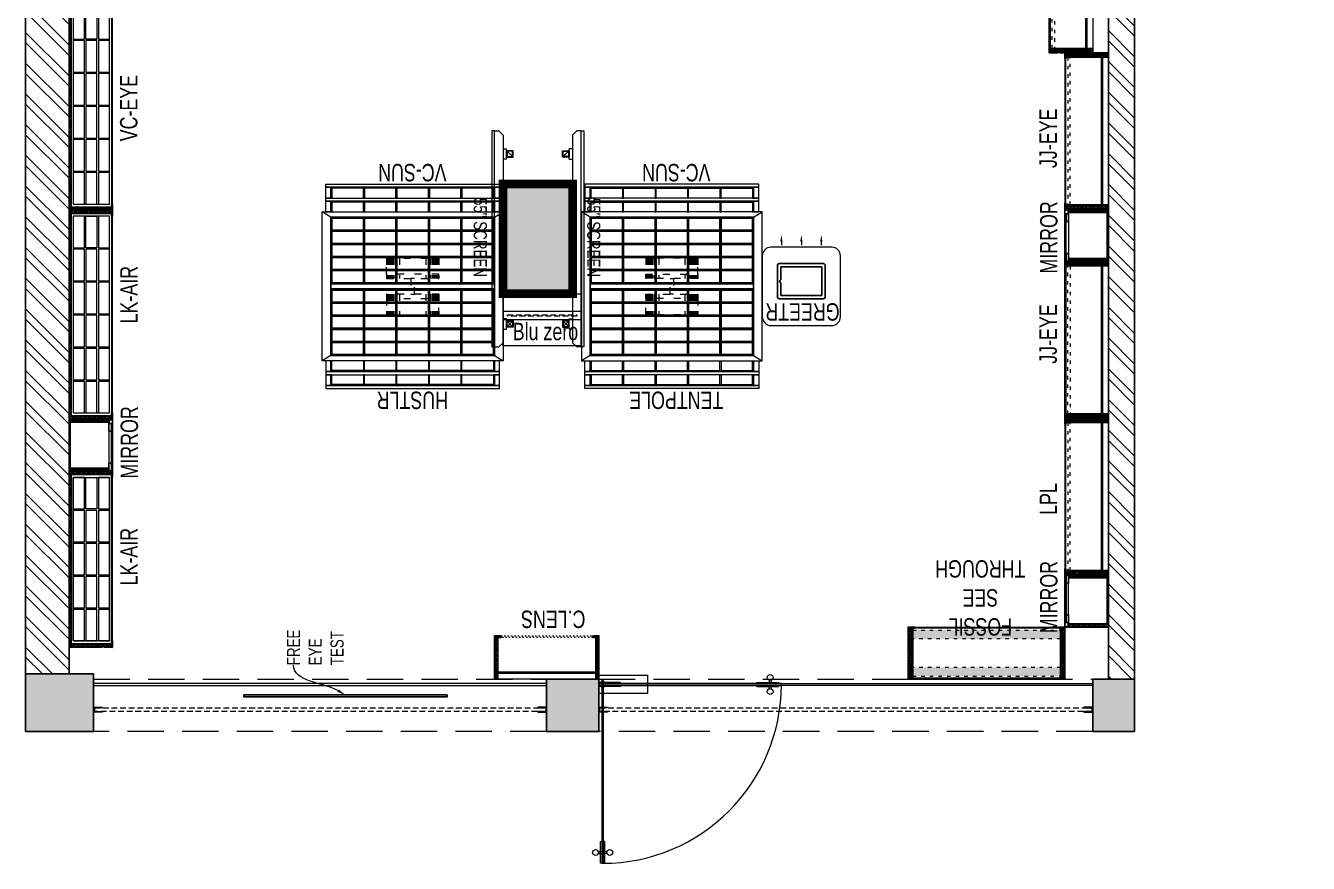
# Model space of a CAD drawing. Header units: feet. Extents: x 9895686 to 9903211, y -6853034 to -6842446.
# Drawn here: x 9895686 to 9903061, y -6853034 to -6848220 of the extents above; entities that cross this region are included whole.
import ezdxf
from ezdxf import colors
from ezdxf.entities.mleader import LeaderData, LeaderLine
from ezdxf.math import Vec2, Vec3

# ---------------------------------------------------------------- set-up
doc = ezdxf.new("R2010")
doc.units = ezdxf.units.FT
doc.header["$LTSCALE"] = 33
doc.header["$MEASUREMENT"] = 0
for name, pattern in [('ACAD_ISO03W100', [30, 12, -18]), ('D10_DASHED', [0.75, 0.5, -0.25]), ('HIDDEN', [9.525, 6.35, -3.175]), ('HIDDENX2', [0.75, 0.5, -0.25])]:
    doc.linetypes.add(name, pattern=pattern)
for name, color, linetype, lineweight in [('A-Glazing', 4, 'Continuous', 20), ('A-shutter', 8, 'Continuous', 18), ('A-WALL HATCH', 251, 'Continuous', 5), ('beam', 90, 'Continuous', 9), ('column hatch', 5, 'Continuous', 0), ('Glazing', 141, 'Continuous', 15), ('HIDDEN LINE', 177, 'Continuous', 0), ('LENS-DIM', 252, 'Continuous', 5), ('LENS-FURNITURE', 13, 'Continuous', 9), ('LENS-TEXT', 31, 'Continuous', 5), ('LENS_DIMENSION', 193, 'Continuous', 0), ('LENS_TEXT', 31, 'Continuous', 5), ('LK-EQPMT', 3, 'Continuous', 18), ('LK-FF&E FLOOR', 1, 'Continuous', 9), ('LK-FF&E WALL', 1, 'Continuous', 9), ('LK-IT', 3, 'Continuous', 18), ('LK-MIRROR', 133, 'Continuous', 13), ('LN-ELEVATION-1', 81, 'Continuous', 25), ('LN-ELEVATION-2', 103, 'Continuous', 20), ('LN-ELEVATION-3', 125, 'Continuous', 18), ('LN-ELEVATION-4', 145, 'Continuous', 13), ('LN-ELEVATION-5', 167, 'Continuous', 5), ('LN-HATCH', 251, 'Continuous', 0), ('PLANO-TXT', 252, 'Continuous', 5), ('rolling shutter', 1, 'Continuous', 5)]:
    doc.layers.add(name, color=color, linetype=linetype, lineweight=lineweight)
doc.layers.add('A-WALL', color=1, linetype='Continuous')
doc.layers.add('column', color=10, linetype='Continuous')
doc.styles.add('LK TXT', font='GILC____.TTF', dxfattribs={"height": 100})
doc.styles.get("Standard").update_dxf_attribs({"font": 'GILC____.TTF'})
pattern_1 = [(45, (7858558.917, 3503823.203), (-4.4901280605, 4.4901280605), [])]
pattern_2 = [(45, (3990327.2935, 1709214.6916), (-4.4901280605, 4.4901280605), [])]
pattern_3 = [(45, (7858054.0837, 3504049.203), (-4.4901280605, 4.4901280605), [])]
pattern_4 = [(45, (4208834.247, 1706614.74), (-4.4901280605, 4.4901280605), [])]
pattern_5 = [(45, (4209134.247, 1706614.74), (-4.4901280605, 4.4901280605), [])]
pattern_6 = [(45, (-583719.1914, 43520.887), (3.31456304, 12.1533978), [15.625, -3.125, 0, -3.125])]
pattern_7 = [(45, (-584019.1914, 43520.887), (3.31456304, 12.1533978), [15.625, -3.125, 0, -3.125])]

# ---------------------------------------------------------------- blocks, each defined once
blk = doc.blocks.new('*U44')
at = {"layer": 'A-shutter', "color": 5, "ltscale": 10}
for points in [[(41037660.4, -1561539.2), (41037660.4, -1561544.2), (41037615.4, -1561544.2), (41037615.4, -1561564.2), (41037660.4, -1561564.2), (41037660.4, -1561569.2), (41037610.4, -1561569.2), (41037610.4, -1561539.2)], [(41040400.4, -1561539.2), (41040400.4, -1561544.2), (41040445.4, -1561544.2), (41040445.4, -1561564.2), (41040400.4, -1561564.2), (41040400.4, -1561569.2), (41040450.4, -1561569.2), (41040450.4, -1561539.2)]]:
    blk.add_lwpolyline(points, close=True, dxfattribs=at)
at = {"layer": 'A-shutter', "color": 5, "linetype": 'HIDDENX2', "ltscale": 2}
blk.add_lwpolyline([(41037615.4, -1561544.2), (41037615.4, -1561564.2), (41040445.4, -1561564.2), (41040445.4, -1561544.2)], close=True, dxfattribs=at)
blk = doc.blocks.new('*U45')
at = {"layer": 'A-shutter', "color": 5, "ltscale": 10}
for points in [[(41037660.4, -1561539.2), (41037660.4, -1561544.2), (41037615.4, -1561544.2), (41037615.4, -1561564.2), (41037660.4, -1561564.2), (41037660.4, -1561569.2), (41037610.4, -1561569.2), (41037610.4, -1561539.2)], [(41040165.4, -1561539.2), (41040165.4, -1561544.2), (41040210.4, -1561544.2), (41040210.4, -1561564.2), (41040165.4, -1561564.2), (41040165.4, -1561569.2), (41040215.4, -1561569.2), (41040215.4, -1561539.2)]]:
    blk.add_lwpolyline(points, close=True, dxfattribs=at)
at = {"layer": 'A-shutter', "color": 5, "linetype": 'HIDDENX2', "ltscale": 2}
blk.add_lwpolyline([(41037615.4, -1561544.2), (41037615.4, -1561564.2), (41040210.4, -1561564.2), (41040210.4, -1561544.2)], close=True, dxfattribs=at)
blk = doc.blocks.new('A$Ca0fa8df8')
at = {"layer": 'A-WALL HATCH'}
h = blk.add_hatch(dxfattribs=at)
h.set_pattern_fill('ANSI32', color=256, scale=333)
h.set_pattern_definition([(45, (-4295573.61, 5466910.07), (-88.2999593, 88.2999593), []), (45, (-4295514.74, 5466910.07), (-88.2999593, 88.2999593), [])])
h.paths.add_polyline_path([(-9500, 7525), (-1015, 7525), (-1015, 4530), (-1265, 4530), (-1265, 7275), (-9500, 7275)])
h = blk.add_hatch(dxfattribs=at)
h.set_pattern_fill('ANSI32', color=256, scale=333)
h.set_pattern_definition([(45, (-4280107.18, 6016184.15), (-88.2999593, 88.2999593), []), (45, (-4280048.31, 6016184.15), (-88.2999593, 88.2999593), [])])
h.paths.add_polyline_path([(-9530, 1300), (-9530, 1150), (-5150, 1150), (-5150, 1300)])
at = {"layer": 'column hatch'}
h = blk.add_hatch(color=251, dxfattribs=at)
h.dxf.hatch_style = 1
h.paths.add_polyline_path([(-9500, 7135), (-9500, 7525), (-9830, 7525), (-9830, 7135)])
h.paths.add_polyline_path([(-6685, 4380), (-6685, 4780), (-7315, 4780), (-7315, 4630), (-7315, 4380)])
h.paths.add_polyline_path([(-3990, 4380), (-3990, 4770), (-4620, 4770), (-4620, 4380)])
h = blk.add_hatch(color=251, dxfattribs=at)
h.dxf.hatch_style = 1
h.paths.add_polyline_path([(-9830, 4230), (-9830, 4530), (-9530, 4530), (-9530, 4230)])
h = blk.add_hatch(color=251, dxfattribs=at)
h.dxf.hatch_style = 1
h.paths.add_polyline_path([(-9530, 1390), (-9530, 1150), (-9830, 1150), (-9830, 1390)])
at = {"layer": 'A-WALL'}
for points in [[(-9500, 7525), (-1015, 7525), (-1015, 4530), (-1265, 4530), (-1265, 7275), (-9500, 7275)], [(-9530, 1300), (-9530, 1150), (-5150, 1150), (-5150, 1300)]]:
    blk.add_lwpolyline(points, close=True, dxfattribs=at)
blk.add_lwpolyline([(-9830, 1390), (-9530, 1390), (-9530, 1300), (-5150, 1300), (-5150, 1390), (-4620, 1390), (-4620, 1300), (-1220, 1300), (-1220, 150)], dxfattribs=at)
at = {"layer": 'beam', "linetype": 'HIDDEN'}
for points in [[(-9530, 4530), (-9830, 4530), (-9830, 7135), (-9530, 7135)], [(-9530, 1390), (-9830, 1390), (-9830, 4230), (-9530, 4230)]]:
    blk.add_lwpolyline(points, close=True, dxfattribs=at)
at = {"layer": 'column'}
for points in [[(-9830, 7525), (-9500, 7525), (-9500, 7135), (-9830, 7135)], [(-6685, 4380), (-7315, 4380), (-7315, 4780), (-6685, 4780)], [(-9830, 4230), (-9830, 4530), (-9530, 4530), (-9530, 4230)], [(-9530, 1390), (-9530, 1150), (-9830, 1150), (-9830, 1390)]]:
    blk.add_lwpolyline(points, close=True, dxfattribs=at)
at = {"layer": 'rolling shutter', "color": 2, "xscale": -1, "rotation": 269.9999999999481}
for name, p in [('*U45', (1551849.2, -41033080.4)), ('*U44', (1551849.2, -41036220.4))]:
    blk.add_blockref(name, p, dxfattribs=at)
blk = doc.blocks.new('VC HD 1010')
at = {"layer": 'LN-HATCH', "ltscale": 0.5}
h = blk.add_hatch(dxfattribs=at)
h.set_pattern_fill('ANSI31', color=256, scale=2)
h.set_pattern_definition([(45, (3761554.586, 1795022.936), (-4.490128061, 4.490128061), [])])
h.paths.add_polyline_path([(-505.2, 24), (-505.2, -166), (-499.2, -166), (-499.2, -176), (-505.2, -176), (-505.2, -220), (-487.2, -220), (-487.2, 24)])
h = blk.add_hatch(dxfattribs=at)
h.set_pattern_fill('ANSI31', color=256, scale=2)
h.set_pattern_definition(pattern_1)
h.paths.add_polyline_path([(504.8, 24), (504.8, -166), (498.8, -166), (498.8, -176), (504.8, -176), (504.8, -220), (486.8, -220), (486.8, 24)])
h = blk.add_hatch(dxfattribs=at)
h.set_pattern_fill('ANSI31', color=256, scale=2)
h.set_pattern_definition([(45, (7858741.917, 3503823.203), (-4.4901280605, 4.4901280605), [])])
h.paths.add_polyline_path([(-470.2, -220), (-470.2, -226), (-505.2, -226), (-505.2, -220)])
h = blk.add_hatch(dxfattribs=at)
h.set_pattern_fill('ANSI31', color=256, scale=2)
h.set_pattern_definition(pattern_1)
h.paths.add_polyline_path([(476.8, -220), (476.8, -226), (511.8, -226), (511.8, -220)])
at = {"layer": 'LN-ELEVATION-1', "ltscale": 0.5}
for points in [[(-505.2, 24), (-505.2, -166), (-499.2, -166), (-499.2, -176), (-505.2, -176), (-505.2, -220), (-487.2, -220), (-487.2, 24)], [(486.8, 12), (-487.2, 12), (-487.2, 18), (486.8, 18)], [(504.8, 24), (504.8, -166), (498.8, -166), (498.8, -176), (504.8, -176), (504.8, -220), (486.8, -220), (486.8, 24)], [(-470.2, -220), (-470.2, -226), (-505.2, -226), (-505.2, -220)], [(469.8, -220), (469.8, -226), (504.8, -226), (504.8, -220)]]:
    blk.add_lwpolyline(points, close=True, dxfattribs=at)
at = {"layer": 'LN-ELEVATION-2', "ltscale": 0.5}
blk.add_lwpolyline([(470.2, 0), (-470.2, 0), (-470.2, -208), (470.2, -208)], close=True, dxfattribs=at)
at = {"layer": 'LN-ELEVATION-3', "ltscale": 0.5}
for p, q in [((-487.2, 24), (486.8, 24)), ((-470.2, -220), (469.8, -220)), ((469.8, -226), (-470.2, -226))]:
    blk.add_line(p, q, dxfattribs=at)
for points in [[(-470.2, 0), (-288.5, 0), (-288.5, -64), (-470.2, -64)], [(-280.5, 0), (-98.8, 0), (-98.8, -64), (-280.5, -64)], [(-90.8, 0), (90.8, 0), (90.8, -64), (-90.8, -64)], [(98.8, 0), (280.5, 0), (280.5, -64), (98.8, -64)], [(288.5, 0), (470.2, 0), (470.2, -64), (288.5, -64)], [(-470.2, -136), (-288.5, -136), (-288.5, -72), (-470.2, -72)], [(-280.5, -72), (-98.8, -72), (-98.8, -136), (-280.5, -136)], [(-90.8, -72), (90.8, -72), (90.8, -136), (-90.8, -136)], [(98.8, -72), (280.5, -72), (280.5, -136), (98.8, -136)], [(288.5, -72), (470.2, -72), (470.2, -136), (288.5, -136)], [(-470.2, -144), (-288.5, -144), (-288.5, -208), (-470.2, -208)], [(-280.5, -144), (-98.8, -144), (-98.8, -208), (-280.5, -208)], [(-90.8, -144), (90.8, -144), (90.8, -208), (-90.8, -208)], [(98.8, -144), (280.5, -144), (280.5, -208), (98.8, -208)], [(288.5, -144), (470.2, -144), (470.2, -208), (288.5, -208)]]:
    blk.add_lwpolyline(points, close=True, dxfattribs=at)
blk = doc.blocks.new('ffgd')
at = {"layer": 'LN-ELEVATION-4', "linetype": 'ACAD_ISO03W100', "ltscale": 0.1}
blk.add_lwpolyline([(0, 47.3), (0, -41.5), (-20, -41.5), (-20, 47.3)], close=True, dxfattribs=at)
at = {"layer": 'LN-ELEVATION-5', "linetype": 'ACAD_ISO03W100', "ltscale": 0.1}
for p, q in [((-159.9, 165.7), (-159.9, 47.3)), ((-159.7, 165.7), (-159.7, 47.3)), ((-159.4, 165.7), (-159.4, 47.3)), ((-159, 165.7), (-159, 47.3)), ((-158.5, 165.7), (-158.5, 47.3)), ((-157.9, 165.7), (-157.9, 47.3)), ((-157.1, 165.7), (-157.1, 47.3)), ((-156.1, 165.7), (-156.1, 47.3)), ((-154.1, 165.7), (-154.1, 47.3)), ((-151.1, 165.7), (-151.1, 47.3)), ((-146.1, 165.7), (-146.1, 47.3)), ((-141.1, 165.7), (-141.1, 47.3)), ((-135.1, 165.7), (-135.1, 47.3)), ((-128.1, 165.7), (-128.1, 47.3)), ((-120.1, 165.7), (-120.1, 47.3)), ((-111.1, 165.7), (-111.1, 47.3)), ((-102.1, 165.7), (-102.1, 47.3)), ((-85, 165.7), (-85, 47.3)), ((65, 165.7), (65, 47.3)), ((82.1, 165.7), (82.1, 47.3)), ((91.1, 165.7), (91.1, 47.3)), ((100.1, 165.7), (100.1, 47.3)), ((108.1, 165.7), (108.1, 47.3)), ((115.1, 165.7), (115.1, 47.3)), ((121.1, 165.7), (121.1, 47.3)), ((126.1, 165.7), (126.1, 47.3)), ((131.1, 165.7), (131.1, 47.3)), ((134.1, 165.7), (134.1, 47.3)), ((136.1, 165.7), (136.1, 47.3)), ((137.1, 165.7), (137.1, 47.3)), ((137.9, 165.7), (137.9, 47.3)), ((138.5, 165.7), (138.5, 47.3)), ((139, 165.7), (139, 47.3)), ((139.4, 165.7), (139.4, 47.3)), ((139.7, 165.7), (139.7, 47.3)), ((139.9, 165.7), (139.9, 47.3)), ((-159.9, -41.5), (-159.9, -159.9)), ((-159.7, -41.5), (-159.7, -159.9)), ((-159.4, -41.5), (-159.4, -159.9)), ((-159, -41.5), (-159, -159.9)), ((-158.5, -41.5), (-158.5, -159.9)), ((-157.9, -41.5), (-157.9, -159.9)), ((-157.1, -41.5), (-157.1, -159.9)), ((-156.1, -41.5), (-156.1, -159.9)), ((-154.1, -41.5), (-154.1, -159.9)), ((-151.1, -41.5), (-151.1, -159.9)), ((-146.1, -41.5), (-146.1, -159.9)), ((-141.1, -41.5), (-141.1, -159.9)), ((-135.1, -41.5), (-135.1, -159.9)), ((-128.1, -41.5), (-128.1, -159.9)), ((-120.1, -41.5), (-120.1, -159.9)), ((-111.1, -41.5), (-111.1, -159.9)), ((-102.1, -41.5), (-102.1, -159.9)), ((-85, -41.5), (-85, -159.9)), ((65, -41.5), (65, -159.9)), ((82.1, -41.5), (82.1, -159.9)), ((91.1, -41.5), (91.1, -159.9)), ((100.1, -41.5), (100.1, -159.9)), ((108.1, -41.5), (108.1, -159.9)), ((115.1, -41.5), (115.1, -159.9)), ((121.1, -41.5), (121.1, -159.9)), ((126.1, -41.5), (126.1, -159.9)), ((131.1, -41.5), (131.1, -159.9)), ((134.1, -41.5), (134.1, -159.9)), ((136.1, -41.5), (136.1, -159.9)), ((137.1, -41.5), (137.1, -159.9)), ((137.9, -41.5), (137.9, -159.9)), ((138.5, -41.5), (138.5, -159.9)), ((139, -41.5), (139, -159.9)), ((139.4, -41.5), (139.4, -159.9)), ((139.7, -41.5), (139.7, -159.9)), ((139.9, -41.5), (139.9, -159.9))]:
    blk.add_line(p, q, dxfattribs=at)
for points in [[(140, 73), (140, 165.7), (-160, 165.7), (-160, 73)], [(140, -67.1), (140, -159.9), (-160, -159.9), (-160, -67.1)]]:
    blk.add_lwpolyline(points, dxfattribs=at)
for points in [[(140, 73), (140, 47.3), (-160, 47.3), (-160, 73)], [(140, -41.5), (140, -67.1), (-160, -67.1), (-160, -41.5)]]:
    blk.add_lwpolyline(points, close=True, dxfattribs=at)
blk = doc.blocks.new('EURO 1040 x 1175')
at = {"layer": 'LN-ELEVATION-1'}
for points in [[(-470, -327.4), (470, -327.4), (470, 467.6), (-470, 467.6)], [(-470, 85.1), (470, 85.1), (470, 467.6), (-470, 467.6)], [(-283.2, 85.1), (-277.2, 85.1), (-277.2, 467.6), (-283.2, 467.6)], [(-96.4, 85.1), (-90.4, 85.1), (-90.4, 467.6), (-96.4, 467.6)], [(90.4, 85.1), (96.4, 85.1), (96.4, 467.6), (90.4, 467.6)], [(277.2, 85.1), (283.2, 85.1), (283.2, 467.6), (277.2, 467.6)], [(-470, 386.6), (-283.2, 386.6), (-283.2, 392.6), (-470, 392.6)], [(-277.2, 386.6), (-96.4, 386.6), (-96.4, 392.6), (-277.2, 392.6)], [(-90.4, 386.6), (90.4, 386.6), (90.4, 392.6), (-90.4, 392.6)], [(96.4, 386.6), (277.2, 386.6), (277.2, 392.6), (96.4, 392.6)], [(283.2, 386.6), (470, 386.6), (470, 392.6), (283.2, 392.6)], [(-470, 311.2), (-283.2, 311.2), (-283.2, 317.2), (-470, 317.2)], [(-277.2, 311.2), (-96.4, 311.2), (-96.4, 317.2), (-277.2, 317.2)], [(-90.4, 311.2), (90.4, 311.2), (90.4, 317.2), (-90.4, 317.2)], [(96.4, 311.2), (277.2, 311.2), (277.2, 317.2), (96.4, 317.2)], [(283.2, 311.2), (470, 311.2), (470, 317.2), (283.2, 317.2)], [(-470, 235.8), (-283.2, 235.8), (-283.2, 241.8), (-470, 241.8)], [(-277.2, 235.8), (-96.4, 235.8), (-96.4, 241.8), (-277.2, 241.8)], [(-90.4, 235.8), (90.4, 235.8), (90.4, 241.8), (-90.4, 241.8)], [(96.4, 235.8), (277.2, 235.8), (277.2, 241.8), (96.4, 241.8)], [(283.2, 235.8), (470, 235.8), (470, 241.8), (283.2, 241.8)], [(-470, 160.4), (-283.2, 160.4), (-283.2, 166.4), (-470, 166.4)], [(-277.2, 160.4), (-96.4, 160.4), (-96.4, 166.4), (-277.2, 166.4)], [(-90.4, 160.4), (90.4, 160.4), (90.4, 166.4), (-90.4, 166.4)], [(96.4, 160.4), (277.2, 160.4), (277.2, 166.4), (96.4, 166.4)], [(283.2, 160.4), (470, 160.4), (470, 166.4), (283.2, 166.4)], [(-470, 85.1), (470, 85.1), (470, 55.1), (-470, 55.1)], [(-470, 55.1), (470, 55.1), (470, -327.4), (-470, -327.4)], [(-283.2, 55.1), (-277.2, 55.1), (-277.2, -327.4), (-283.2, -327.4)], [(-96.4, 55.1), (-90.4, 55.1), (-90.4, -327.4), (-96.4, -327.4)], [(90.4, 55.1), (96.4, 55.1), (96.4, -327.4), (90.4, -327.4)], [(277.2, 55.1), (283.2, 55.1), (283.2, -327.4), (277.2, -327.4)], [(-470, -20.3), (-283.2, -20.3), (-283.2, -26.3), (-470, -26.3)], [(-277.2, -20.3), (-96.4, -20.3), (-96.4, -26.3), (-277.2, -26.3)], [(-90.4, -20.3), (90.4, -20.3), (90.4, -26.3), (-90.4, -26.3)], [(96.4, -20.3), (277.2, -20.3), (277.2, -26.3), (96.4, -26.3)], [(283.2, -20.3), (470, -20.3), (470, -26.3), (283.2, -26.3)], [(-470, -95.7), (-283.2, -95.7), (-283.2, -101.7), (-470, -101.7)], [(-277.2, -95.7), (-96.4, -95.7), (-96.4, -101.7), (-277.2, -101.7)], [(-90.4, -95.7), (90.4, -95.7), (90.4, -101.7), (-90.4, -101.7)], [(96.4, -95.7), (277.2, -95.7), (277.2, -101.7), (96.4, -101.7)], [(283.2, -95.7), (470, -95.7), (470, -101.7), (283.2, -101.7)], [(-470, -171.1), (-283.2, -171.1), (-283.2, -177.1), (-470, -177.1)], [(-277.2, -171.1), (-96.4, -171.1), (-96.4, -177.1), (-277.2, -177.1)], [(-90.4, -171.1), (90.4, -171.1), (90.4, -177.1), (-90.4, -177.1)], [(96.4, -171.1), (277.2, -171.1), (277.2, -177.1), (96.4, -177.1)], [(283.2, -171.1), (470, -171.1), (470, -177.1), (283.2, -177.1)], [(-470, -246.4), (-283.2, -246.4), (-283.2, -252.4), (-470, -252.4)], [(-277.2, -246.4), (-96.4, -246.4), (-96.4, -252.4), (-277.2, -252.4)], [(-90.4, -246.4), (90.4, -246.4), (90.4, -252.4), (-90.4, -252.4)], [(96.4, -246.4), (277.2, -246.4), (277.2, -252.4), (96.4, -252.4)], [(283.2, -246.4), (470, -246.4), (470, -252.4), (283.2, -252.4)]]:
    blk.add_lwpolyline(points, close=True, dxfattribs=at)
for points in [[(-283.2, 461.6), (-464, 461.6), (-464, 317.2)], [(-96.4, 461.6), (-277.2, 461.6)], [(90.4, 461.6), (-90.4, 461.6)], [(277.2, 461.6), (96.4, 461.6)], [(464, 317.2), (464, 461.6), (283.2, 461.6)], [(-464, 311.2), (-464, 241.8)], [(464, 241.8), (464, 311.2)], [(-464, 235.8), (-464, 166.4)], [(464, 166.4), (464, 235.8)], [(-464, 160.4), (-464, 91.1), (-283.2, 91.1)], [(283.2, 91.1), (464, 91.1), (464, 160.4)], [(-277.2, 91.1), (-96.4, 91.1)], [(-90.4, 91.1), (90.4, 91.1)], [(96.4, 91.1), (277.2, 91.1)], [(-464, -20.3), (-464, 49.1), (-283.2, 49.1)], [(-277.2, 49.1), (-96.4, 49.1)], [(-90.4, 49.1), (90.4, 49.1)], [(96.4, 49.1), (277.2, 49.1)], [(283.2, 49.1), (464, 49.1), (464, -20.3)], [(-464, -95.7), (-464, -26.3)], [(464, -26.3), (464, -95.7)], [(-464, -171.1), (-464, -101.7)], [(464, -101.7), (464, -171.1)], [(-283.2, -321.4), (-464, -321.4), (-464, -177.1)], [(464, -177.1), (464, -321.4), (283.2, -321.4)], [(-96.4, -321.4), (-277.2, -321.4)], [(90.4, -321.4), (-90.4, -321.4)], [(277.2, -321.4), (96.4, -321.4)]]:
    blk.add_lwpolyline(points, dxfattribs=at)
at = {"layer": 'LN-ELEVATION-2'}
blk.add_lwpolyline([(-520, -357.4), (520, -357.4), (520, 497.6), (-520, 497.6)], close=True, dxfattribs=at)
for points in [[(-470, 467.6), (-520, 497.6)], [(470, 467.6), (520, 497.6)], [(-470, -327.4), (-520, -357.4)], [(470, -327.4), (520, -357.4)]]:
    blk.add_lwpolyline(points, dxfattribs=at)
at = {"layer": 'LN-ELEVATION-3'}
for points in [[(-500, 559.6), (500, 559.6), (500, 577.6), (-500, 577.6)], [(-500, 497.6), (-470, 497.6), (-470, 559.6), (-500, 559.6)], [(470, 497.6), (500, 497.6), (500, 559.6), (470, 559.6)], [(-500, -357.4), (-470, -357.4), (-470, -419.4), (-500, -419.4)], [(470, -357.4), (500, -357.4), (500, -419.4), (470, -419.4)], [(-500, -419.4), (500, -419.4), (500, -437.4), (-500, -437.4)]]:
    blk.add_lwpolyline(points, close=True, dxfattribs=at)
at = {"layer": 'LN-ELEVATION-4'}
for points in [[(-500, 639.6), (500, 639.6), (500, 657.6), (-500, 657.6)], [(-500, 577.6), (-470, 577.6), (-470, 639.6), (-500, 639.6)], [(470, 577.6), (500, 577.6), (500, 639.6), (470, 639.6)], [(-470, 497.6), (-464, 497.6), (-464, 559.6), (-470, 559.6)], [(-464, 553.6), (-283.2, 553.6), (-283.2, 559.6), (-464, 559.6)], [(-283.2, 497.6), (-277.2, 497.6), (-277.2, 559.6), (-283.2, 559.6)], [(-277.2, 553.6), (-96.4, 553.6), (-96.4, 559.6), (-277.2, 559.6)], [(-96.4, 497.6), (-90.4, 497.6), (-90.4, 559.6), (-96.4, 559.6)], [(-90.4, 553.6), (90.4, 553.6), (90.4, 559.6), (-90.4, 559.6)], [(90.4, 497.6), (96.4, 497.6), (96.4, 559.6), (90.4, 559.6)], [(96.4, 553.6), (277.2, 553.6), (277.2, 559.6), (96.4, 559.6)], [(277.2, 497.6), (283.2, 497.6), (283.2, 559.6), (277.2, 559.6)], [(283.2, 553.6), (464, 553.6), (464, 559.6), (283.2, 559.6)], [(464, 497.6), (470, 497.6), (470, 559.6), (464, 559.6)], [(-470, -357.4), (-464, -357.4), (-464, -419.4), (-470, -419.4)], [(-283.2, -357.4), (-277.2, -357.4), (-277.2, -419.4), (-283.2, -419.4)], [(-96.4, -357.4), (-90.4, -357.4), (-90.4, -419.4), (-96.4, -419.4)], [(90.4, -357.4), (96.4, -357.4), (96.4, -419.4), (90.4, -419.4)], [(277.2, -357.4), (283.2, -357.4), (283.2, -419.4), (277.2, -419.4)], [(464, -357.4), (470, -357.4), (470, -419.4), (464, -419.4)], [(-500, -437.4), (-470, -437.4), (-470, -499.4), (-500, -499.4)], [(-464, -413.4), (-283.2, -413.4), (-283.2, -419.4), (-464, -419.4)], [(-277.2, -413.4), (-96.4, -413.4), (-96.4, -419.4), (-277.2, -419.4)], [(-90.4, -413.4), (90.4, -413.4), (90.4, -419.4), (-90.4, -419.4)], [(96.4, -413.4), (277.2, -413.4), (277.2, -419.4), (96.4, -419.4)], [(283.2, -413.4), (464, -413.4), (464, -419.4), (283.2, -419.4)], [(470, -437.4), (500, -437.4), (500, -499.4), (470, -499.4)], [(-500, -499.4), (500, -499.4), (500, -517.4), (-500, -517.4)]]:
    blk.add_lwpolyline(points, close=True, dxfattribs=at)
at = {"layer": 'LN-ELEVATION-5'}
for points in [[(-470, 577.6), (-464, 577.6), (-464, 639.6), (-470, 639.6)], [(-464, 633.6), (-283.2, 633.6), (-283.2, 639.6), (-464, 639.6)], [(-283.2, 577.6), (-277.2, 577.6), (-277.2, 639.6), (-283.2, 639.6)], [(-277.2, 633.6), (-96.4, 633.6), (-96.4, 639.6), (-277.2, 639.6)], [(-96.4, 577.6), (-90.4, 577.6), (-90.4, 639.6), (-96.4, 639.6)], [(-90.4, 633.6), (90.4, 633.6), (90.4, 639.6), (-90.4, 639.6)], [(90.4, 577.6), (96.4, 577.6), (96.4, 639.6), (90.4, 639.6)], [(96.4, 633.6), (277.2, 633.6), (277.2, 639.6), (96.4, 639.6)], [(277.2, 577.6), (283.2, 577.6), (283.2, 639.6), (277.2, 639.6)], [(283.2, 633.6), (464, 633.6), (464, 639.6), (283.2, 639.6)], [(464, 577.6), (470, 577.6), (470, 639.6), (464, 639.6)], [(-470, -437.4), (-464, -437.4), (-464, -499.4), (-470, -499.4)], [(-283.2, -437.4), (-277.2, -437.4), (-277.2, -499.4), (-283.2, -499.4)], [(-96.4, -437.4), (-90.4, -437.4), (-90.4, -499.4), (-96.4, -499.4)], [(90.4, -437.4), (96.4, -437.4), (96.4, -499.4), (90.4, -499.4)], [(277.2, -437.4), (283.2, -437.4), (283.2, -499.4), (277.2, -499.4)], [(464, -437.4), (470, -437.4), (470, -499.4), (464, -499.4)], [(-464, -493.4), (-283.2, -493.4), (-283.2, -499.4), (-464, -499.4)], [(-277.2, -493.4), (-96.4, -493.4), (-96.4, -499.4), (-277.2, -499.4)], [(-90.4, -493.4), (90.4, -493.4), (90.4, -499.4), (-90.4, -499.4)], [(96.4, -493.4), (277.2, -493.4), (277.2, -499.4), (96.4, -499.4)], [(283.2, -493.4), (464, -493.4), (464, -499.4), (283.2, -499.4)]]:
    blk.add_lwpolyline(points, close=True, dxfattribs=at)
at = {"layer": 'LENS-DIM'}
blk.add_blockref('ffgd', (10, 67.1), dxfattribs=at)
blk = doc.blocks.new('GREETR 450x450')
at = {"layer": 'LN-ELEVATION-1', "linetype": 'ByBlock', "lineweight": -2}
for p, q in [((481.3, 339.7), (461, 339.7)), ((481.3, 225), (461, 225)), ((481.3, 110.3), (461, 110.3))]:
    blk.add_line(p, q, dxfattribs=at)
at = {"layer": 'LN-ELEVATION-1'}
for points in [[(355.5, 98.3), (355.5, 352.3, 0.414214), (345.5, 362.3), (163.5, 362.3, 0.414214), (153.5, 352.3), (153.5, 98.3, 0.414214), (163.5, 88.3), (345.5, 88.3, 0.414214)], [(264, 342.8), (336.5, 342.8), (336.5, 107.8), (172.5, 107.8), (172.5, 342.8), (245, 342.8, 0.327538), (246.9, 344.2, -0.733799), (262.1, 344.2, 0.327538)]]:
    blk.add_lwpolyline(points, format="xyb", close=True, dxfattribs=at)
at = {"layer": 'LN-ELEVATION-1', "linetype": 'ByBlock', "lineweight": -2}
for points in [[(481.3, 346.4), (481.3, 333.1), (521.3, 339.7)], [(481.3, 231.7), (481.3, 218.3), (521.3, 225)], [(481.3, 116.9), (481.3, 103.6), (521.3, 110.3)]]:
    blk.add_solid(points, dxfattribs=at)
at = {"layer": 'LN-ELEVATION-2'}
blk.add_lwpolyline([(50, 0), (400, 0, 0.414214), (450, 50), (450, 400, 0.414214), (400, 450), (50, 450, 0.414214), (0, 400), (0, 50, 0.414214)], format="xyb", close=True, dxfattribs=at)
at = {"layer": 'LENS-TEXT', "color": 0, "linetype": 'Continuous', "ltscale": 3, "insert": (78.9, 218.7), "char_height": 100, "attachment_point": 5, "rotation": 90, "style": 'LK TXT'}
blk.add_mtext_dynamic_manual_height_columns('GREETR', width=353.056, gutter_width=0.5, heights=[0], dxfattribs=at)
blk = doc.blocks.new('BLUE ZERO')
at = {"layer": 'LENS-FURNITURE', "ltscale": 0.5}
for points in [[(86206.7, 120883.4), (86206.7, 120433.4), (85906.7, 120433.4), (85906.7, 120883.4)], [(86106.7, 120883.4), (86106.7, 120433.4), (86056.7, 120433.4), (86056.7, 120883.4)]]:
    blk.add_lwpolyline(points, close=True, dxfattribs=at)
at = {"layer": 'LENS-FURNITURE', "linetype": 'D10_DASHED', "ltscale": 2}
blk.add_lwpolyline([(86085.7, 120858.4), (86085.7, 120458.4), (86077.7, 120458.4), (86077.7, 120858.4)], close=True, dxfattribs=at)
blk = doc.blocks.new('55INCH')
at = {"layer": 'LK-EQPMT', "ltscale": 12}
for p, q in [((2111558.8, 1135690.5), (2111583.2, 1135690.5)), ((2111583.2, 1135690.5), (2111607.7, 1135666)), ((2111607.7, 1134473.9), (2111607.7, 1135666)), ((2111607.7, 1135587.9), (2111627.2, 1135587.9)), ((2111627.2, 1135529.3), (2111607.7, 1135529.3)), ((2111627.2, 1135587.9), (2111627.2, 1135529.3)), ((2111627.2, 1134610.6), (2111607.7, 1134610.6)), ((2111627.2, 1134610.6), (2111627.2, 1134552)), ((2111607.7, 1134552), (2111627.2, 1134552)), ((2111558.8, 1134449.5), (2111583.2, 1134449.5)), ((2111583.2, 1134449.5), (2111607.7, 1134473.9))]:
    blk.add_line(p, q, dxfattribs=at)
at = {"layer": 'LK-EQPMT'}
for p, q in [((2111661.6, 1135543.3), (2111631, 1135573.9)), ((2111661.6, 1135573.9), (2111631, 1135543.3)), ((2111661.6, 1134597.1), (2111631, 1134566.5))]:
    blk.add_line(p, q, dxfattribs=at)
at = {"layer": 'LK-EQPMT', "ltscale": 12}
blk.add_lwpolyline([(2111542.6, 1135690.5), (2111558.8, 1135690.5), (2111558.8, 1134449.5), (2111542.6, 1134449.5)], close=True, dxfattribs=at)
at = {"layer": 'LK-EQPMT'}
for points in [[(2111627.2, 1135577.7), (2111627.2, 1135539.5), (2111665.4, 1135539.5), (2111665.4, 1135577.7)], [(2111631, 1135573.9), (2111631, 1135543.3), (2111661.6, 1135543.3), (2111661.6, 1135573.9)], [(2111627.2, 1134562.7), (2111627.2, 1134600.9), (2111665.4, 1134600.9), (2111665.4, 1134562.7)], [(2111631, 1134566.5), (2111631, 1134597.1), (2111661.6, 1134597.1), (2111661.6, 1134566.5)]]:
    blk.add_lwpolyline(points, close=True, dxfattribs=at)
blk = doc.blocks.new('Entrance Door')
at = {"layer": 'Glazing', "ltscale": 111}
blk.add_hatch(color=256, dxfattribs=at).paths.add_polyline_path([(18, -34.8), (18, -1235), (30, -1235), (30, -34.8)])
at = {"layer": 'Glazing'}
for p, q in [((30, -54.2), (18, -66.2)), ((1117.8, -31.3), (1117.8, -54.3)), ((1117.8, -89.2), (1117.8, -66.3)), ((1132.8, -31.3), (1132.8, -54.3)), ((1132.8, -89.2), (1132.8, -66.3))]:
    blk.add_line(p, q, dxfattribs=at)
at = {"layer": 'Glazing', "ltscale": 44}
for p, q in [((-4.9, -1156.3), (18, -1156.3)), ((-4.9, -1171.3), (18, -1171.3)), ((52.9, -1156.3), (30, -1156.3)), ((52.9, -1171.3), (30, -1171.3))]:
    blk.add_line(p, q, dxfattribs=at)
at = {"layer": 'Glazing'}
for points in [[(320, -120.5), (0, -120.5), (0, 0), (320, 0)], [(0, -54.2), (142.5, -54.2), (142.5, -46.8), (0, -46.8)], [(0, -66.2), (142.5, -66.2), (142.5, -73.7), (0, -73.7)], [(1180.8, -54.3), (1038.3, -54.3), (1038.3, -46.8), (1180.8, -46.8)], [(1180.8, -66.3), (1038.3, -66.3), (1038.3, -73.8), (1180.8, -73.8)]]:
    blk.add_lwpolyline(points, close=True, dxfattribs=at)
at = {"layer": 'Glazing', "ltscale": 222}
blk.add_lwpolyline([(-1.5, -66.2), (1198.8, -66.2), (1198.8, -54.2), (-1.5, -54.2)], close=True, dxfattribs=at)
at = {"layer": 'Glazing', "ltscale": 111}
blk.add_lwpolyline([(18, -34.8), (18, -1235), (30, -1235), (30, -34.8)], close=True, dxfattribs=at)
at = {"layer": 'Glazing', "ltscale": 44}
for points in [[(18, -1092.5), (18, -1235), (10.5, -1235), (10.5, -1092.5)], [(30, -1092.5), (30, -1235), (37.5, -1235), (37.5, -1092.5)]]:
    blk.add_lwpolyline(points, close=True, dxfattribs=at)
at = {"layer": 'Glazing'}
for centre, radius in [((1125.3, -13.9), 19), ((24, -58.7), 19.8), ((1125.3, -106.6), 19)]:
    blk.add_circle(centre, radius, dxfattribs=at)
at = {"layer": 'Glazing', "ltscale": 44}
for centre in [(-22.4, -1163.8), (70.4, -1163.8)]:
    blk.add_circle(centre, 19, dxfattribs=at)
at = {"layer": 'Glazing', "ltscale": 222}
blk.add_arc((24, -60.2), 1174.8, 270, 359.99955, dxfattribs=at)
blk = doc.blocks.new('MIRROR')
at = {"layer": 'LN-HATCH', "ltscale": 0.5}
h = blk.add_hatch(dxfattribs=at)
h.set_pattern_fill('ANSI31', color=256, scale=2)
h.set_pattern_definition([(45, (4060433.7416, 1708720.787), (-4.4901280605, 4.4901280605), [])])
h.paths.add_polyline_path([(212.9, 101.3), (230.9, 101.3), (230.9, -127.7), (212.9, -127.7)])
h.paths.add_polyline_path([(230.9, 95.3), (494.9, 95.3), (494.9, 101.3), (230.9, 101.3)])
h.paths.add_polyline_path([(512.9, 101.3), (494.9, 101.3), (494.9, -127.7), (512.9, -127.7)])
at = {"layer": 'Defpoints'}
blk.add_lwpolyline([(512.9, 101.3), (212.9, 101.3), (212.9, -148.7), (512.9, -148.7)], close=True, dxfattribs=at)
at = {"layer": 'LN-ELEVATION-1'}
for points in [[(212.9, 101.3), (230.9, 101.3), (230.9, -127.7), (212.9, -127.7)], [(230.9, 95.3), (494.9, 95.3), (494.9, 101.3), (230.9, 101.3)], [(512.9, 101.3), (494.9, 101.3), (494.9, -127.7), (512.9, -127.7)], [(259.9, -141.7), (259.9, -127.7), (214.9, -127.7), (214.9, -148.7), (223.9, -148.7), (223.9, -147.2), (216.4, -147.2), (216.4, -141.7)], [(442.9, -141.7), (442.9, -127.7), (487.9, -127.7), (487.9, -148.7), (478.9, -148.7), (478.9, -147.2), (486.4, -147.2), (486.4, -141.7)], [(504.9, -148.7), (504.9, -147.2), (509.4, -147.2), (509.4, -129.2), (487.9, -129.2), (487.9, -127.7), (510.9, -127.7), (510.9, -148.7)]]:
    blk.add_lwpolyline(points, close=True, dxfattribs=at)
at = {"layer": 'LN-ELEVATION-2', "color": 4, "lineweight": 0}
blk.add_lwpolyline([(216.4, -141.7), (486.4, -141.7), (486.4, -147.2), (216.4, -147.2)], close=True, dxfattribs=at)
at = {"layer": 'LN-ELEVATION-2'}
blk.add_lwpolyline([(259.9, -141.7), (442.9, -141.7), (442.9, -127.7), (259.9, -127.7)], close=True, dxfattribs=at)
at = {"layer": 'LN-ELEVATION-4', "ltscale": 0.5}
blk.add_line((478.9, -148.7), (223.9, -148.7), dxfattribs=at)
blk = doc.blocks.new('CLENS 600')
at = {"layer": 'LN-HATCH', "ltscale": 0.5}
h = blk.add_hatch(dxfattribs=at)
h.set_pattern_fill('ANSI31', color=256, scale=2)
h.set_pattern_definition(pattern_2)
h.paths.add_polyline_path([(-600, 0), (-582, 0), (-582, -240), (-600, -240)])
h = blk.add_hatch(dxfattribs=at)
h.set_pattern_fill('ANSI31', color=256, scale=2)
h.set_pattern_definition([(45, (3975657.573, 1709214.6916), (-4.490128061, 4.490128061), [])])
h.paths.add_polyline_path([(-18, 0), (0, 0), (0, -240), (-18, -240)])
h = blk.add_hatch(dxfattribs=at)
h.set_pattern_fill('ANSI31', color=256, scale=2)
h.set_pattern_definition([(45, (3990252.2935, 1709214.6916), (-4.4901280605, 4.4901280605), [])])
h.paths.add_polyline_path([(-582, -40), (-18, -40), (-18, -34), (-582, -34)])
h = blk.add_hatch(dxfattribs=at)
h.set_pattern_fill('ANSI31', color=256, scale=2)
h.set_pattern_definition(pattern_2)
h.paths.add_polyline_path([(-600, -250), (-565, -250), (-565, -240), (-600, -240)])
h = blk.add_hatch(dxfattribs=at)
h.set_pattern_fill('ANSI31', color=256, scale=2)
h.set_pattern_definition([(45, (3990177.2935, 1709214.6916), (-4.4901280605, 4.4901280605), [])])
h.paths.add_polyline_path([(-35, -250), (0, -250), (0, -240), (-35, -240)])
at = {"layer": 'HIDDEN LINE', "linetype": 'ACAD_ISO03W100', "ltscale": 0.02}
for p, q in [((-35, -240), (-565, -240)), ((-565, -250), (-35, -250))]:
    blk.add_line(p, q, dxfattribs=at)
at = {"layer": 'LN-ELEVATION-1', "ltscale": 0.5}
for points in [[(-600, 0), (-582, 0), (-582, -240), (-600, -240)], [(-18, 0), (0, 0), (0, -240), (-18, -240)], [(-582, -40), (-18, -40), (-18, -34), (-582, -34)], [(-600, -250), (-565, -250), (-565, -240), (-600, -240)], [(-35, -250), (0, -250), (0, -240), (-35, -240)]]:
    blk.add_lwpolyline(points, close=True, dxfattribs=at)
at = {"layer": 'LN-ELEVATION-4'}
blk.add_line((-18, 0), (-582, 0), dxfattribs=at)
blk = doc.blocks.new('VC HD 1200')
at = {"layer": 'LN-HATCH', "ltscale": 0.5}
h = blk.add_hatch(dxfattribs=at)
h.set_pattern_fill('ANSI31', color=256, scale=2)
h.set_pattern_definition([(45, (3760859.753, 1795248.936), (-4.490128061, 4.490128061), [])])
h.paths.add_polyline_path([(-1200, 250), (-1200, 60), (-1194, 60), (-1194, 50), (-1200, 50), (-1200, 6), (-1182, 6), (-1182, 250)])
h = blk.add_hatch(dxfattribs=at)
h.set_pattern_fill('ANSI31', color=256, scale=2)
h.set_pattern_definition(pattern_3)
h.paths.add_polyline_path([(0, 250), (0, 60), (-6, 60), (-6, 50), (0, 50), (0, 6), (-18, 6), (-18, 250)])
h = blk.add_hatch(dxfattribs=at)
h.set_pattern_fill('ANSI31', color=256, scale=2)
h.set_pattern_definition([(45, (7858047.0837, 3504049.203), (-4.4901280605, 4.4901280605), [])])
h.paths.add_polyline_path([(-1165, 6), (-1165, 0), (-1200, 0), (-1200, 6)])
h = blk.add_hatch(dxfattribs=at)
h.set_pattern_fill('ANSI31', color=256, scale=2)
h.set_pattern_definition(pattern_3)
h.paths.add_polyline_path([(-28, 6), (-28, 0), (0, 0), (0, 6)])
at = {"layer": 'LN-ELEVATION-1', "ltscale": 0.5}
for points in [[(-1200, 250), (-1200, 60), (-1194, 60), (-1194, 50), (-1200, 50), (-1200, 6), (-1182, 6), (-1182, 250)], [(-18, 238), (-1182, 238), (-1182, 244), (-18, 244)], [(0, 250), (0, 60), (-6, 60), (-6, 50), (0, 50), (0, 6), (-18, 6), (-18, 250)], [(-1165, 6), (-1165, 0), (-1200, 0), (-1200, 6)], [(-35, 6), (-35, 0), (0, 0), (0, 6)]]:
    blk.add_lwpolyline(points, close=True, dxfattribs=at)
at = {"layer": 'LN-ELEVATION-3', "ltscale": 0.5}
for p, q in [((-1182, 250), (-18, 250)), ((-1165, 6), (-35, 6)), ((-35, 0), (-1165, 0))]:
    blk.add_line(p, q, dxfattribs=at)
for points in [[(-1165, 226), (-35, 226), (-35, 18), (-1165, 18)], [(-1165, 226), (-983.3, 226), (-983.3, 162), (-1165, 162)], [(-975.3, 226), (-793.7, 226), (-793.7, 162), (-975.3, 162)], [(-785.7, 226), (-604, 226), (-604, 162), (-785.7, 162)], [(-596, 226), (-414.3, 226), (-414.3, 162), (-596, 162)], [(-406.3, 226), (-224.7, 226), (-224.7, 162), (-406.3, 162)], [(-216.7, 226), (-35, 226), (-35, 162), (-216.7, 162)], [(-1165, 90), (-983.3, 90), (-983.3, 154), (-1165, 154)], [(-975.3, 154), (-793.7, 154), (-793.7, 90), (-975.3, 90)], [(-785.7, 154), (-604, 154), (-604, 90), (-785.7, 90)], [(-596, 154), (-414.3, 154), (-414.3, 90), (-596, 90)], [(-406.3, 154), (-224.7, 154), (-224.7, 90), (-406.3, 90)], [(-216.7, 154), (-35, 154), (-35, 90), (-216.7, 90)], [(-1165, 82), (-983.3, 82), (-983.3, 18), (-1165, 18)], [(-975.3, 82), (-793.7, 82), (-793.7, 18), (-975.3, 18)], [(-785.7, 82), (-604, 82), (-604, 18), (-785.7, 18)], [(-596, 82), (-414.3, 82), (-414.3, 18), (-596, 18)], [(-406.3, 82), (-224.7, 82), (-224.7, 18), (-406.3, 18)], [(-216.7, 82), (-35, 82), (-35, 18), (-216.7, 18)]]:
    blk.add_lwpolyline(points, close=True, dxfattribs=at)
blk = doc.blocks.new('JJ SH 900')
at = {"layer": 'LN-HATCH', "ltscale": 0.5}
h = blk.add_hatch(dxfattribs=at)
h.set_pattern_fill('ANSI31', color=256, scale=50)
h.paths.add_polyline_path([(-911.8, 0), (-911.8, -190), (-905.8, -190), (-905.8, -200), (-911.8, -200), (-911.8, -244), (-886.8, -244), (-886.8, 0)])
h = blk.add_hatch(dxfattribs=at)
h.set_pattern_fill('ANSI31', color=256, scale=2)
h.set_pattern_definition(pattern_4)
h.paths.add_polyline_path([(-11.8, 0), (-11.8, -190), (-17.8, -190), (-17.8, -200), (-11.8, -200), (-11.8, -244), (-36.8, -244), (-36.8, 0)])
h = blk.add_hatch(dxfattribs=at)
h.set_pattern_fill('ANSI31', color=256, scale=2)
h.set_pattern_definition(pattern_5)
h.paths.add_polyline_path([(-36.8, -40), (-886.8, -40), (-886.8, -34), (-36.8, -34)])
h = blk.add_hatch(dxfattribs=at)
h.set_pattern_fill('ANSI31', color=256, scale=2)
h.set_pattern_definition(pattern_5)
h.paths.add_polyline_path([(-876.8, -244), (-876.8, -250), (-911.8, -250), (-911.8, -244)])
h = blk.add_hatch(dxfattribs=at)
h.set_pattern_fill('ANSI31', color=256, scale=2)
h.set_pattern_definition(pattern_4)
h.paths.add_polyline_path([(-46.8, -244), (-46.8, -250), (-11.8, -250), (-11.8, -244)])
at = {"layer": 'LN-ELEVATION-1', "ltscale": 0.5}
for points in [[(-911.8, 0), (-911.8, -190), (-905.8, -190), (-905.8, -200), (-911.8, -200), (-911.8, -244), (-886.8, -244), (-886.8, 0)], [(-11.8, 0), (-11.8, -190), (-17.8, -190), (-17.8, -200), (-11.8, -200), (-11.8, -244), (-36.8, -244), (-36.8, 0)], [(-36.8, -40), (-886.8, -40), (-886.8, -34), (-36.8, -34)], [(-876.8, -244), (-876.8, -250), (-911.8, -250), (-911.8, -244)], [(-46.8, -244), (-46.8, -250), (-11.8, -250), (-11.8, -244)]]:
    blk.add_lwpolyline(points, close=True, dxfattribs=at)
at = {"layer": 'LN-ELEVATION-3', "ltscale": 0.5}
for p, q in [((-886.8, 0), (-36.8, 0)), ((-876.8, -244), (-46.8, -244)), ((-46.8, -250), (-876.8, -250))]:
    blk.add_line(p, q, dxfattribs=at)
at = {"layer": 'LN-ELEVATION-4', "linetype": 'ACAD_ISO03W100', "ltscale": 0.05}
blk.add_lwpolyline([(-886.8, -220), (-36.8, -220), (-36.8, -232), (-886.8, -232)], close=True, dxfattribs=at)
blk = doc.blocks.new('JJ STSH 900')
h = blk.add_hatch(color=177)
h.dxf.hatch_style = 1
h.paths.add_polyline_path([(425, 50), (-425, 50), (-425, 0), (425, 0)])
h = blk.add_hatch(color=177)
h.dxf.hatch_style = 1
h.paths.add_polyline_path([(425, -164), (-425, -164), (-425, -214), (425, -214)])
at = {"layer": 'LN-HATCH', "ltscale": 0.5}
h = blk.add_hatch(dxfattribs=at)
h.set_pattern_fill('ANSI36', color=256, scale=50)
h.set_pattern_definition(pattern_6)
h.paths.add_polyline_path([(-415, 62), (-415, 68), (-450, 68), (-450, 62)])
h = blk.add_hatch(dxfattribs=at)
h.set_pattern_fill('ANSI36', color=256, scale=50)
h.set_pattern_definition(pattern_6)
h.paths.add_polyline_path([(-425, 62), (-450, 62), (-450, 18), (-450, 8), (-450, -226), (-425, -226)])
h = blk.add_hatch(dxfattribs=at)
h.set_pattern_fill('ANSI36', color=256, scale=50)
h.set_pattern_definition(pattern_7)
h.paths.add_polyline_path([(415, 62), (415, 68), (450, 68), (450, 62)])
h = blk.add_hatch(dxfattribs=at)
h.set_pattern_fill('ANSI36', color=256, scale=50)
h.set_pattern_definition(pattern_7)
h.paths.add_polyline_path([(450, 8), (450, 18), (450, 62), (425, 62), (425, -226), (450, -226)])
h = blk.add_hatch(dxfattribs=at)
h.set_pattern_fill('ANSI36', color=256, scale=50)
h.set_pattern_definition(pattern_6)
h.paths.add_polyline_path([(-415, -226), (-415, -232), (-450, -232), (-450, -226)])
h = blk.add_hatch(dxfattribs=at)
h.set_pattern_fill('ANSI36', color=256, scale=50)
h.set_pattern_definition(pattern_7)
h.paths.add_polyline_path([(415, -226), (415, -232), (450, -232), (450, -226)])
at = {"layer": 'LN-ELEVATION-1', "ltscale": 0.5}
for points in [[(-415, 62), (-415, 68), (-450, 68), (-450, 62)], [(-450, -226), (-450, 8), (-450, 8), (-450, 18), (-450, 18), (-450, 62), (-425, 62), (-425, -226)], [(415, 62), (415, 68), (450, 68), (450, 62)], [(450, -226), (450, 8), (450, 8), (450, 18), (450, 18), (450, 62), (425, 62), (425, -226)], [(-415, -226), (-415, -232), (-450, -232), (-450, -226)], [(415, -226), (415, -232), (450, -232), (450, -226)]]:
    blk.add_lwpolyline(points, close=True, dxfattribs=at)
at = {"layer": 'LN-ELEVATION-3', "ltscale": 0.5}
for p, q in [((-415, 68), (415, 68)), ((415, 62), (-415, 62)), ((425, -226), (-425, -226)), ((415, -226), (-415, -226)), ((-415, -232), (415, -232))]:
    blk.add_line(p, q, dxfattribs=at)
at = {"layer": 'LN-ELEVATION-4', "linetype": 'ACAD_ISO03W100', "ltscale": 0.05}
for points in [[(425, 0), (-425, 0), (-425, 50), (425, 50)], [(425, -164), (-425, -164), (-425, -214), (425, -214)]]:
    blk.add_lwpolyline(points, close=True, dxfattribs=at)

msp = doc.modelspace()

# ---------------------------------------------------------------- linework, layer by layer
msp.add_lwpolyline([(9898108.5, -6852066), (9896940.5, -6852066), (9896940.5, -6852078), (9898108.5, -6852078)], close=True)
at = {"layer": 'A-Glazing'}
for points in [[(9898680.9, -6852000.8), (9896075.9, -6852000.8), (9896075.9, -6852012.8), (9898680.9, -6852012.8)], [(9898980.9, -6852000.8), (9901820.9, -6852000.8), (9901820.9, -6852012.8), (9898980.9, -6852012.8)]]:
    msp.add_lwpolyline(points, close=True, dxfattribs=at)
at = {"layer": 'LENS-DIM', "color": 2}
msp.add_lwpolyline([(9898980.9, -6851975.8), (9898680.9, -6851975.8)], dxfattribs=at)
at = {"layer": 'LK-MIRROR', "linetype": 'ACAD_ISO03W100', "ltscale": 0.05, "const_width": 50}
msp.add_lwpolyline([(9898430.9, -6849130.8), (9898830.9, -6849130.8), (9898830.9, -6849760.8), (9898430.9, -6849760.8)], close=True, dxfattribs=at)

# ---------------------------------------------------------------- block references
at = {"layer": 'A-Glazing', "xscale": 0.874840470249898, "yscale": 0.874840470249898, "zscale": 0.874840470249898, "rotation": 1.10895079881e-05}
msp.add_blockref('Entrance Door', (9898982.2, -6851953.4), dxfattribs=at)
at = {"layer": 'LENS_DIMENSION', "rotation": 90}
msp.add_blockref('A$Ca0fa8df8', (9903210.9, -6842445.8), dxfattribs=at)
at = {"layer": 'LK-FF&E FLOOR', "xscale": -1}
msp.add_blockref('EURO 1040 x 1175', (9897910.9, -6849788.4), dxfattribs=at)
at = {"layer": 'LK-FF&E FLOOR'}
msp.add_blockref('EURO 1040 x 1175', (9899400.9, -6849788.4), dxfattribs=at)
at = {"layer": 'LK-FF&E FLOOR', "rotation": 90}
for name, p in [('GREETR 450x450', (9900370.9, -6849943.3)), ('BLUE ZERO', (10019314.3, -6935967.5))]:
    msp.add_blockref(name, p, dxfattribs=at)
at = {"layer": 'LK-FF&E WALL'}
for name, p, rotation in [('JJ SH 900', (9901820.9, -6848387.6), 270), ('JJ SH 900', (9901910.9, -6850487.6), 270), ('MIRROR', (9896037.2, -6850993.8), 90), ('MIRROR', (9901809.6, -6851162.9), 270)]:
    msp.add_blockref(name, p, dxfattribs=dict(at, rotation=rotation))
at = {"layer": 'LK-FF&E WALL', "xscale": -1}
for name, p, rotation in [('VC HD 1200', (9896185.9, -6849280.8), 90), ('JJ SH 900', (9901910.9, -6848364), 270), ('VC HD 1200', (9896185.9, -6850480.8), 90), ('MIRROR', (9901809.6, -6849788.8), 270), ('JJ SH 900', (9901910.9, -6850464), 270), ('VC HD 1010', (9895959.9, -6851286), 90), ('CLENS 600', (9898982.2, -6851975.8), 180)]:
    msp.add_blockref(name, p, dxfattribs=dict(at, rotation=rotation))
at = {"layer": 'LK-FF&E WALL'}
msp.add_blockref('JJ STSH 900', (9901210.9, -6851743.8), dxfattribs=at)
at = {"layer": 'LK-IT', "xscale": -1, "rotation": 180}
msp.add_blockref('55INCH', (7786823.2, -5714375.9), dxfattribs=at)
at = {"layer": 'LK-IT', "rotation": 180}
msp.add_blockref('55INCH', (12010438.6, -5714375.9), dxfattribs=at)

# ---------------------------------------------------------------- texts
at = {"layer": 'LENS-TEXT', "color": 0, "linetype": 'Continuous', "ltscale": 3, "char_height": 75, "width": 783.964, "attachment_point": 5, "rotation": 270, "style": 'LK TXT'}
for insert in [(9898299.5, -6849437.4), (9898951.7, -6849437.4)]:
    msp.add_mtext('\\pt225;55" SCREEN', dxfattribs=dict(at, insert=insert))
at = {"layer": 'LENS_TEXT', "linetype": 'Continuous', "ltscale": 3, "char_height": 100, "width": 324.474, "attachment_point": 5, "rotation": 90, "style": 'LK TXT'}
for insert in [(9901569.1, -6849437.2, -23744), (9896282.7, -6850615, -23744), (9901569.1, -6851504.1, -23744)]:
    msp.add_mtext('{\\C7;MIRROR}', dxfattribs=dict(at, insert=insert))
at = {"layer": 'PLANO-TXT', "linetype": 'Continuous', "ltscale": 3, "char_height": 100, "attachment_point": 5, "style": 'LK TXT'}
for s, insert, width, rotation in [('VC-EYE', (9896279.4, -6848694.2, -23744), 149.547, 90), ('JJ-EYE', (9901565.8, -6848867.5, -23744), 149.547, 90), ('VC-SUN', (9897909.4, -6849064.1, -23744), 421.567, 180), ('VC-SUN', (9899426.9, -6849064.1, -23744), 421.567, 180), ('LK-AIR', (9896279.4, -6849766.3, -23744), 149.547, 90), ('JJ-EYE', (9901565.8, -6849992.2, -23744), 149.547, 90), ('HUSTLR', (9897909.4, -6850372.3, -23744), 421.567, 180), ('TENTPOLE', (9899426.9, -6850372.3, -23744), 421.567, 180), ('LPL', (9901565.8, -6850940.4, -23744), 149.547, 90), ('LK-AIR', (9896279.4, -6851271.8, -23744), 149.547, 90), ('FOSSIL\\PSEE THROUGH', (9901175, -6851507.8, -23744), 602.89, 180), ('C.LENS', (9898719.3, -6851630.8, -23744), 149.547, 180)]:
    msp.add_mtext(s, dxfattribs=dict(at, insert=insert, width=width, rotation=rotation))
at = {"layer": 'PLANO-TXT', "linetype": 'Continuous', "ltscale": 3, "insert": (9898674.6, -6849978.4), "char_height": 100, "width": 510.552, "attachment_point": 5, "style": 'LK TXT'}
msp.add_mtext('\\pt800;Blu zero', dxfattribs=at)

# ---------------------------------------------------------------- leaders
at = {"layer": 'LENS_TEXT', "color": 1, "linetype": 'Continuous', "ltscale": 3}
ml = msp.add_multileader_mtext('Standard', dxfattribs=at)
ml.set_content('{\\C256;FREE EYE TEST}', color=1)
ml.set_leader_properties(color=256, linetype='ByLayer', lineweight=-1)
ml.build(insert=Vec2(0, 0))
ml.multileader.update_dxf_attribs({"leader_type": 2, "dogleg_length": 0.36, "arrow_head_size": 50})
ctx = ml.context
ctx.base_point, ctx.char_height, ctx.arrow_head_size, ctx.landing_gap_size, ctx.plane_origin, ctx.plane_x_axis, ctx.plane_y_axis = Vec3(9897226.7, -6851895.8), 75, 50, 0.09, Vec3(9895864.3, -6853173.6), Vec3(0, 1), Vec3(-1, 0)
notes = []
notes.append((ctx, [(0, (1, 1, 0), (9897226.7, -6851896.2), (0, 1), 0.36, [(1, [(9897524.5, -6852066)], 0, [])])]))
ctx.mtext.insert, ctx.mtext.text_direction, ctx.mtext.rotation, ctx.mtext.width, ctx.mtext.flow_direction = Vec3(9897188.7, -6851895.7), Vec3(0, 1), 1.570796, 354.238, 5
for ctx, leaders in notes:
    for number, flags, end, landing, length, lines in leaders:
        leader = LeaderData()
        leader.index, (leader.has_last_leader_line, leader.has_dogleg_vector, leader.attachment_direction) = number, flags
        leader.last_leader_point, leader.dogleg_vector, leader.dogleg_length = Vec3(end), Vec3(landing), length
        for number, points, colour, breaks in lines:
            line = LeaderLine()
            line.index, line.vertices, line.color, line.breaks = number, Vec3.list(points), colors.encode_raw_color(colour), breaks
            leader.lines.append(line)
        ctx.leaders.append(leader)

doc.saveas('drawing.dxf')
